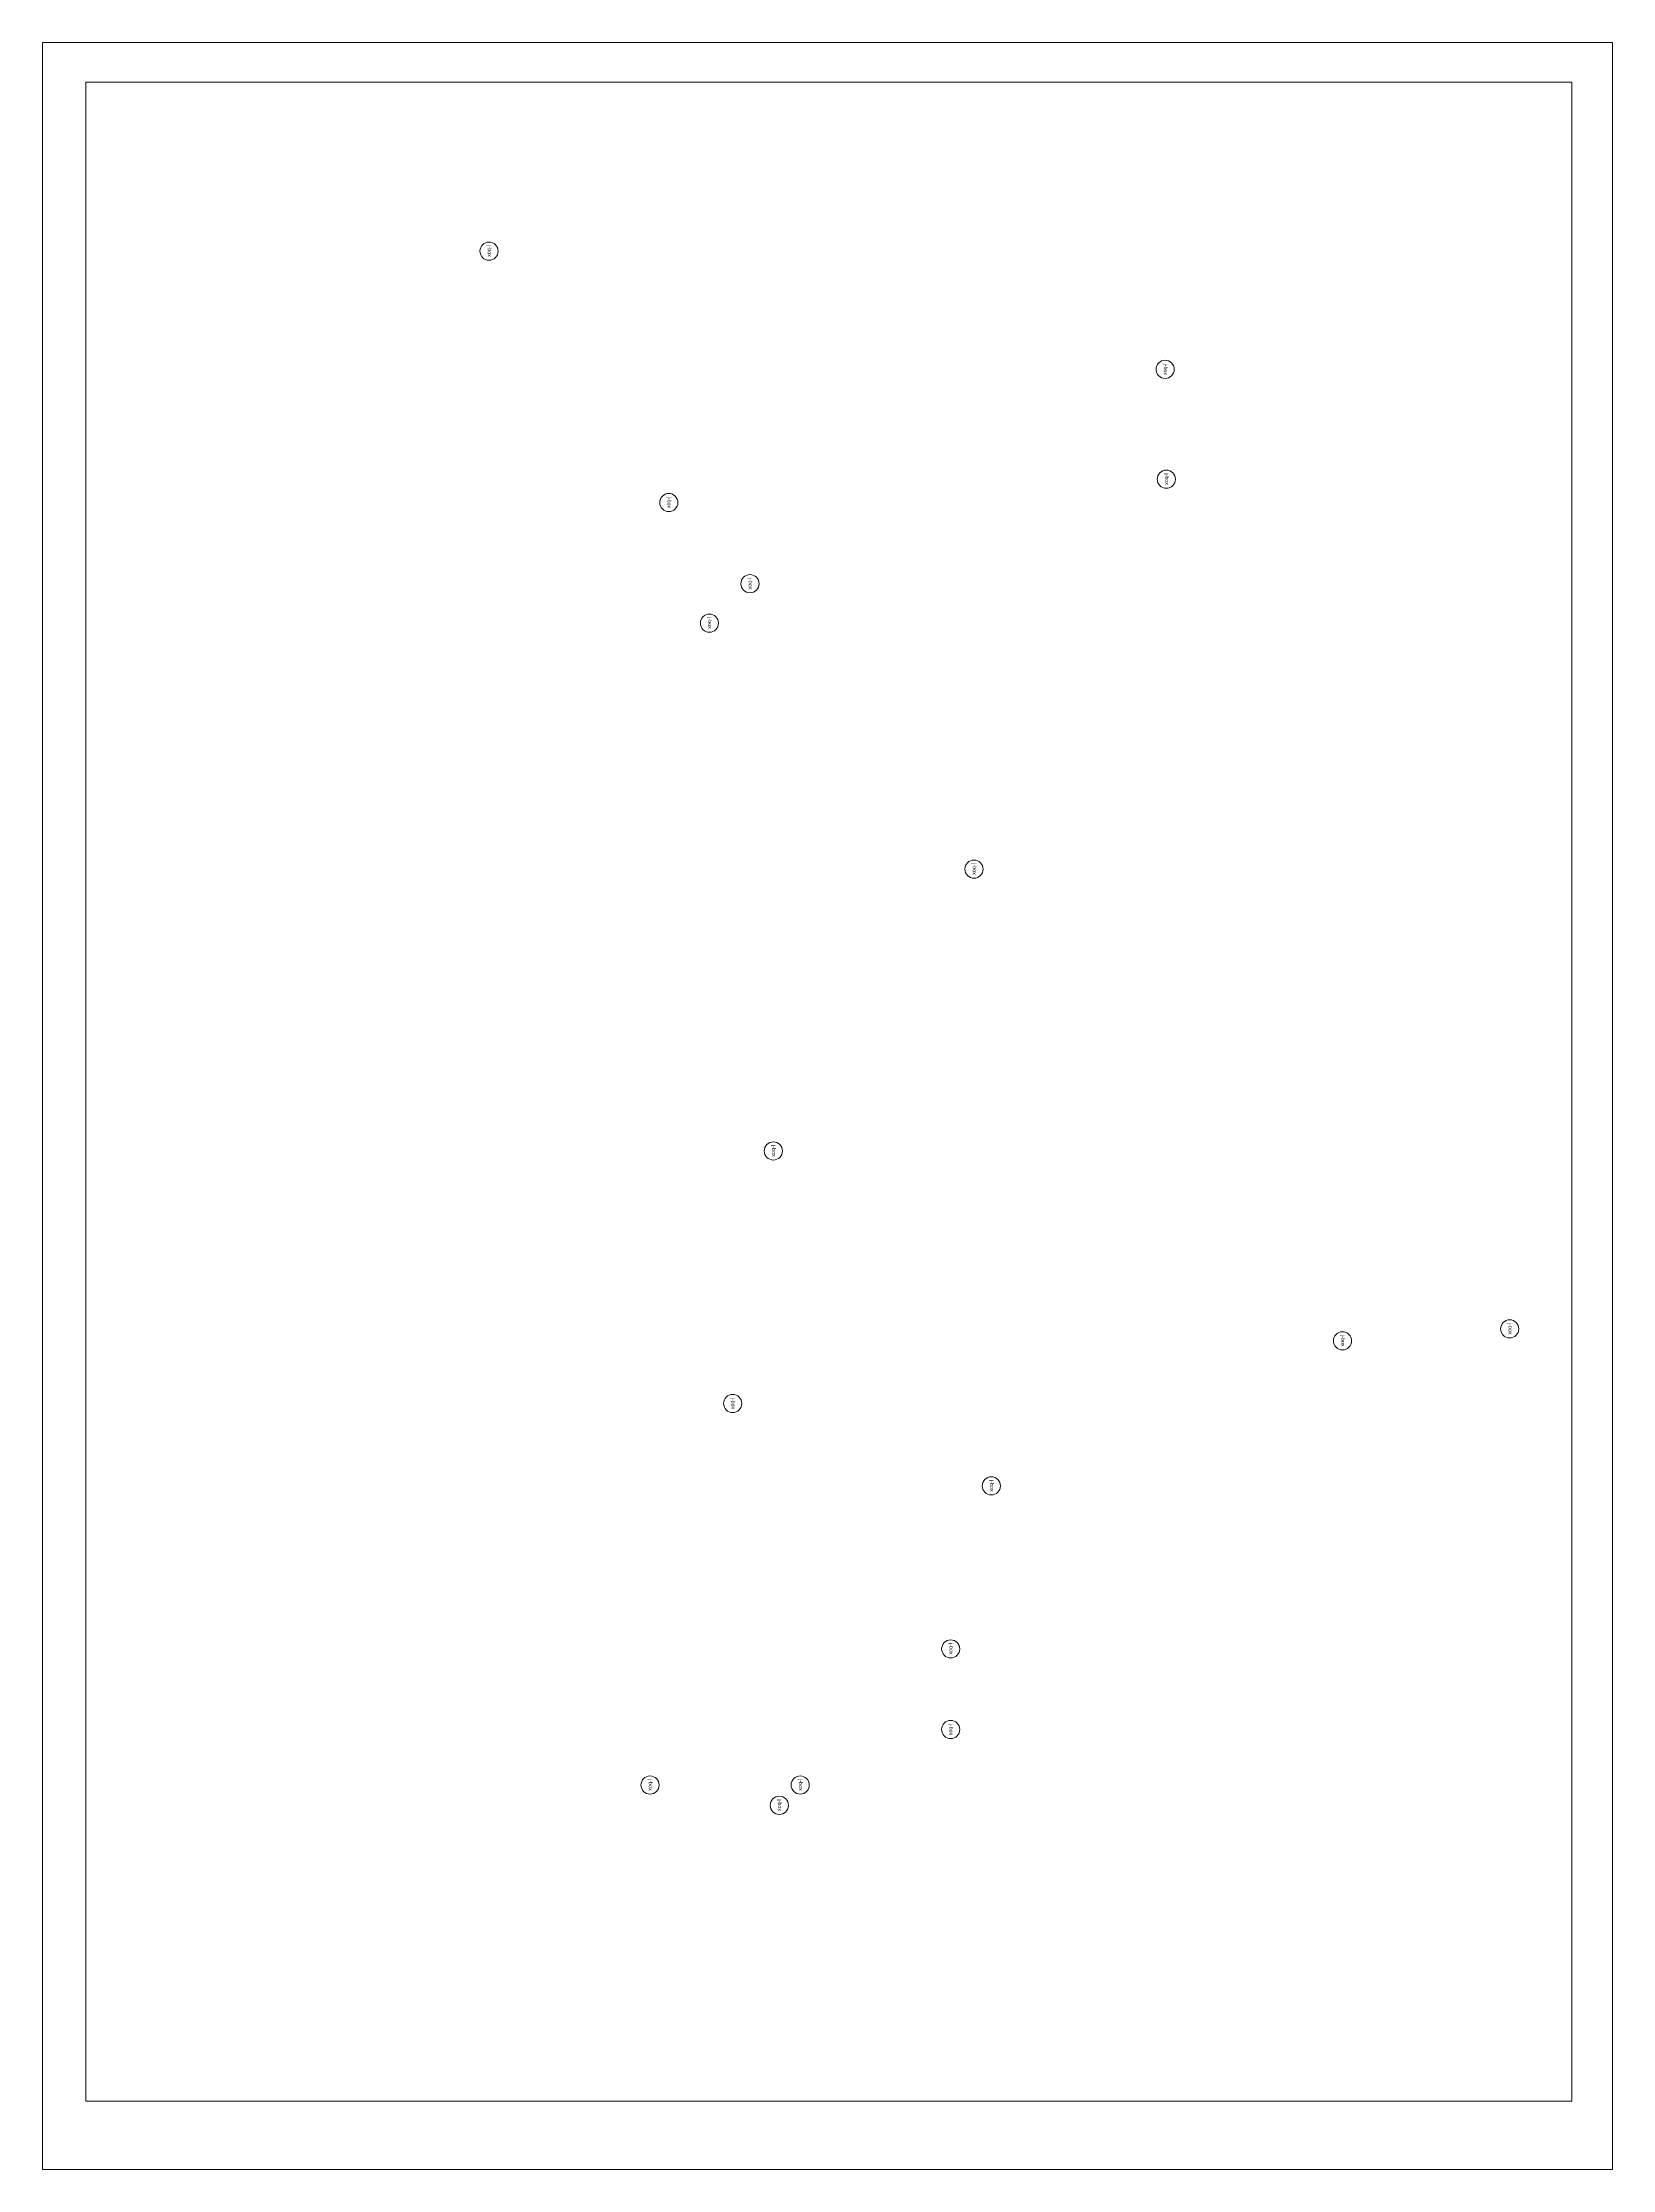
# Model space of a CAD drawing. Header units: inches. Extents: x 31 to 359, y -531 to -86.
import ezdxf

# ---------------------------------------------------------------- set-up
doc = ezdxf.new("R2010")
doc.units = ezdxf.units.IN
doc.header["$MEASUREMENT"] = 0
doc.layers.get('0').update_dxf_attribs({"color": 1, "lineweight": 9})
doc.layers.add('A301-Floorplan-attic', color=7, linetype='Continuous', lineweight=9)
doc.styles.add('Reg', font='Arial.ttf', dxfattribs={"height": 3})

msp = doc.modelspace()

# ---------------------------------------------------------------- linework, layer by layer
at = {"lineweight": 30}
msp.add_line((39.91, -94.13), (39.91, -94.13), dxfattribs=at)
at = {"layer": 'A301-Floorplan-attic'}
for p, q in [((30.84, -85.83), (359.41, -85.83)), ((30.84, -531.11), (30.84, -85.83)), ((359.41, -85.83), (359.41, -531.11)), ((350.91, -94.13), (39.91, -94.13)), ((39.91, -94.13), (39.91, -516.83)), ((350.91, -516.83), (350.91, -94.13)), ((350.91, -516.83), (39.91, -516.83)), ((359.41, -531.11), (30.84, -531.11))]:
    msp.add_line(p, q, dxfattribs=at)
for centre in [(124.29, -129.5), (265.79, -154.25), (266.04, -177.25), (161.91, -182.13), (178.91, -199.13), (170.41, -207.38), (225.79, -258.88), (183.79, -317.88), (302.91, -357.63), (337.91, -355.13), (175.29, -370.75), (229.41, -388), (220.91, -422.13), (220.91, -439), (157.99, -450.63), (189.41, -450.63), (185.04, -454.88)]:
    msp.add_circle(centre, 1.9, dxfattribs=at)

# ---------------------------------------------------------------- texts
at = {"layer": 'A301-Floorplan-attic', "style": 'Reg'}
for p in [(124.02, -128.28), (265.52, -153.03), (265.77, -176.03), (161.64, -180.9), (178.64, -197.9), (170.14, -206.15), (225.52, -257.65), (183.52, -316.65), (337.64, -353.9), (302.64, -356.4), (175.02, -369.53), (229.14, -386.78), (220.64, -420.9), (220.64, -437.78), (157.72, -449.4), (189.14, -449.4), (184.77, -453.65)]:
    msp.add_text('j-box', height=0.798, rotation=270, dxfattribs=at).set_placement(p)

doc.saveas('drawing.dxf')
